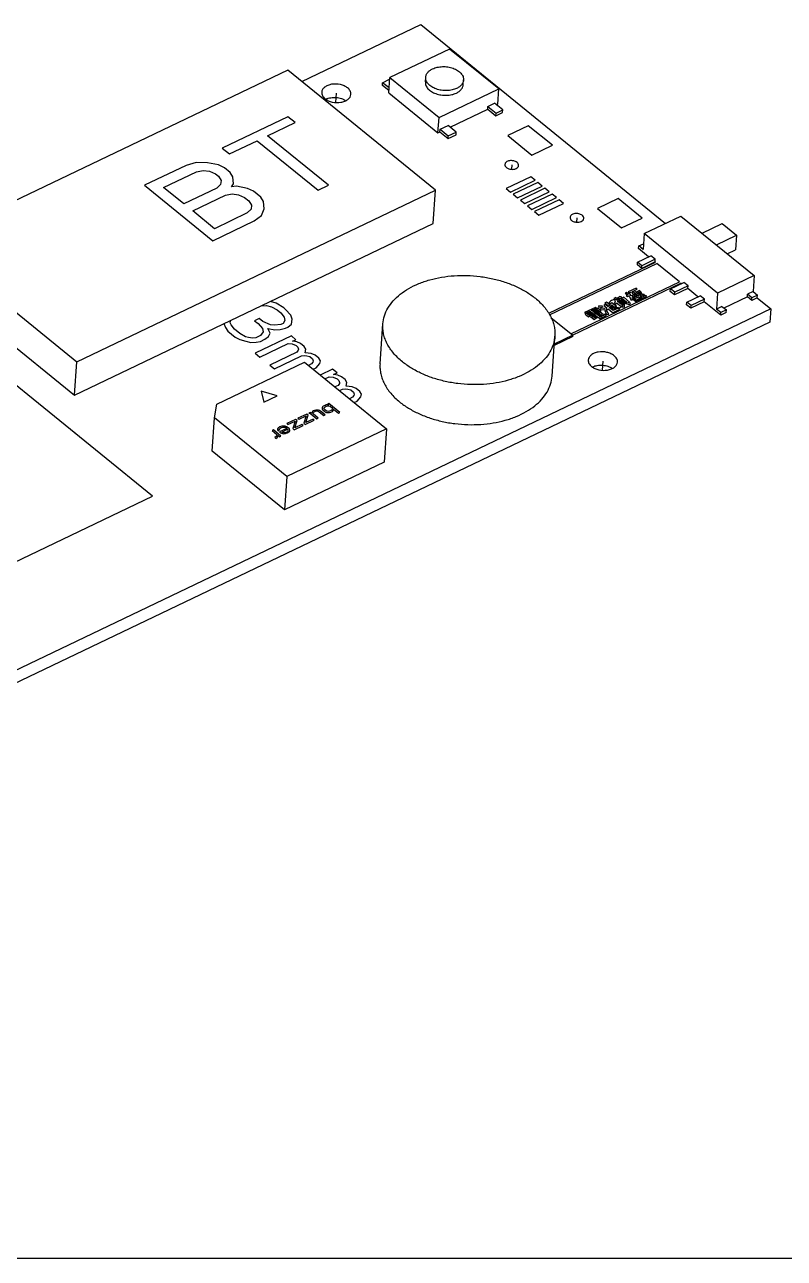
# Model space of a CAD drawing. Header units: millimetres. Extents: x 0 to 297, y 0 to 210.
# Drawn here: x 35.9 to 66.8, y 0 to 50.1 of the extents above; entities that cross this region are included whole.
import ezdxf

# ---------------------------------------------------------------- set-up
doc = ezdxf.new("R2010")
doc.units = ezdxf.units.MM
doc.header["$LTSCALE"] = 16.335
doc.layers.get('0').update_dxf_attribs({"linetype": 'CONTINUOUS'})

msp = doc.modelspace()

# ---------------------------------------------------------------- linework, layer by layer
at = {"color": 7, "linetype": 'Continuous'}
for p, q in [((47.197, 47.766), (52.022, 50.075)), ((52.022, 50.075), (61.961, 42.009)), ((53.192, 49.087), (50.764, 47.926)), ((55.192, 47.465), (53.192, 49.087)), ((46.627, 48.229), (32.059, 41.259)), ((52.625, 43.362), (46.627, 48.229)), ((50.468, 47.612), (50.476, 47.72)), ((50.727, 47.402), (50.468, 47.612)), ((50.476, 47.72), (50.76, 47.856)), ((50.735, 47.51), (50.476, 47.72)), ((50.72, 47.303), (50.764, 47.926)), ((50.764, 47.926), (52.764, 46.303)), ((52.21, 47.75), (52.224, 47.94)), ((53.746, 47.641), (53.76, 47.83)), ((50.72, 47.303), (52.719, 45.681)), ((52.764, 46.303), (55.192, 47.465)), ((55.147, 46.842), (55.192, 47.465)), ((53.213, 45.917), (54.743, 46.649)), ((54.743, 46.649), (54.75, 46.757)), ((54.743, 46.649), (55.076, 46.378)), ((54.75, 46.757), (55.02, 46.886)), ((54.75, 46.757), (55.084, 46.486)), ((55.353, 46.616), (55.02, 46.886)), ((55.084, 46.486), (55.353, 46.616)), ((55.101, 46.82), (55.147, 46.842)), ((55.346, 46.507), (55.353, 46.616)), ((52.719, 45.681), (52.764, 46.303)), ((55.076, 46.378), (55.346, 46.507)), ((55.076, 46.378), (55.084, 46.486)), ((52.719, 45.681), (52.8, 45.719)), ((52.8, 45.719), (52.808, 45.828)), ((52.8, 45.719), (53.134, 45.449)), ((52.808, 45.828), (53.132, 45.982)), ((52.808, 45.828), (53.141, 45.557)), ((53.465, 45.712), (53.132, 45.982)), ((53.134, 45.449), (53.457, 45.604)), ((53.141, 45.557), (53.465, 45.712)), ((53.457, 45.604), (53.465, 45.712)), ((53.134, 45.449), (53.141, 45.557)), ((38.057, 36.392), (52.625, 43.362)), ((52.529, 42.008), (52.625, 43.362)), ((61.099, 41.597), (62.583, 42.307)), ((62.583, 42.307), (65.56, 39.891)), ((37.961, 35.038), (52.529, 42.008)), ((61.099, 41.597), (61.053, 40.947)), ((64.076, 39.181), (61.099, 41.597)), ((63.446, 41.607), (64.264, 41.999)), ((64.264, 41.999), (64.842, 41.53)), ((32.059, 41.259), (38.057, 36.392)), ((60.868, 40.983), (60.875, 41.091)), ((60.875, 41.091), (61.07, 41.184)), ((61.053, 40.947), (60.875, 41.091)), ((64.023, 41.138), (64.842, 41.53)), ((64.842, 41.53), (64.8, 40.934)), ((60.824, 40.436), (61.364, 40.694)), ((61.275, 40.652), (60.868, 40.983)), ((61.542, 40.55), (61.364, 40.694)), ((64.469, 40.776), (64.8, 40.934)), ((57.223, 38.358), (61.55, 40.429)), ((57.255, 38.296), (61.61, 40.38)), ((60.817, 40.328), (60.824, 40.436)), ((60.994, 40.184), (60.817, 40.328)), ((61.002, 40.292), (60.824, 40.436)), ((61.534, 40.442), (60.994, 40.184)), ((60.994, 40.184), (61.002, 40.292)), ((61.542, 40.55), (61.002, 40.292)), ((61.534, 40.442), (61.542, 40.55)), ((61.55, 40.429), (61.534, 40.442)), ((62.528, 39.636), (61.61, 40.38)), ((31.963, 39.905), (37.961, 35.038)), ((58.121, 37.527), (62.528, 39.636)), ((58.181, 37.478), (62.588, 39.587)), ((62.157, 39.355), (62.697, 39.613)), ((62.608, 39.57), (62.588, 39.587)), ((62.875, 39.469), (62.697, 39.613)), ((65.56, 39.891), (64.076, 39.181)), ((65.56, 39.891), (65.514, 39.241)), ((62.15, 39.246), (62.157, 39.355)), ((62.327, 39.102), (62.15, 39.246)), ((62.335, 39.211), (62.157, 39.355)), ((62.867, 39.36), (62.327, 39.102)), ((62.327, 39.102), (62.335, 39.211)), ((62.875, 39.469), (62.335, 39.211)), ((62.824, 38.814), (63.363, 39.072)), ((62.867, 39.36), (62.875, 39.469)), ((63.274, 39.03), (62.867, 39.36)), ((63.541, 38.928), (63.363, 39.072)), ((64.076, 39.181), (64.03, 38.531)), ((65.285, 39.027), (65.292, 39.135)), ((65.514, 39.241), (65.292, 39.135)), ((65.47, 38.991), (65.292, 39.135)), ((65.691, 39.097), (65.47, 38.991)), ((65.514, 39.241), (65.691, 39.097)), ((65.684, 38.989), (65.691, 39.097)), ((62.816, 38.706), (62.824, 38.814)), ((62.994, 38.561), (62.816, 38.706)), ((63.001, 38.67), (62.824, 38.814)), ((63.533, 38.82), (62.994, 38.561)), ((62.994, 38.561), (63.001, 38.67)), ((63.541, 38.928), (63.001, 38.67)), ((63.533, 38.82), (63.541, 38.928)), ((64.2, 38.279), (63.533, 38.82)), ((64.251, 38.637), (64.03, 38.531)), ((64.251, 38.637), (64.429, 38.493)), ((65.285, 39.027), (64.332, 38.571)), ((65.462, 38.883), (65.285, 39.027)), ((65.462, 38.883), (65.47, 38.991)), ((65.684, 38.989), (65.462, 38.883)), ((65.684, 38.989), (66.239, 38.538)), ((66.239, 38.538), (20.916, 16.854)), ((57.305, 38.189), (58.197, 37.465)), ((64.207, 38.387), (64.03, 38.531)), ((64.2, 38.279), (64.207, 38.387)), ((64.421, 38.385), (64.2, 38.279)), ((64.429, 38.493), (64.207, 38.387)), ((64.421, 38.385), (64.429, 38.493)), ((66.239, 38.538), (66.2, 37.996)), ((66.2, 37.996), (20.878, 16.313)), ((50.37, 36.303), (50.486, 37.928)), ((57.352, 35.806), (57.468, 37.431)), ((58.193, 37.411), (57.441, 37.051)), ((58.197, 37.465), (57.445, 37.105)), ((58.193, 37.411), (58.197, 37.465)), ((37.961, 35.038), (38.057, 36.392)), ((43.74, 34.669), (47.301, 36.373)), ((47.301, 36.373), (50.633, 33.669)), ((43.654, 34.112), (43.74, 34.669)), ((43.557, 32.758), (43.654, 34.112)), ((46.586, 31.733), (43.654, 34.112)), ((50.633, 33.669), (46.586, 31.733)), ((50.633, 33.669), (50.536, 32.315)), ((46.49, 30.379), (43.557, 32.758)), ((50.536, 32.315), (46.49, 30.379)), ((46.586, 31.733), (46.49, 30.379)), ((0, 0), (297, 0))]:
    msp.add_line(p, q, dxfattribs=at)
at = {"color": 40, "linetype": 'Continuous'}
for p, q in [((48.594, 47.288), (48.567, 46.918)), ((46.63, 46.34), (43.965, 45.065)), ((45.803, 45.564), (46.925, 46.101)), ((46.925, 46.101), (46.63, 46.34)), ((56.388, 45.974), (55.552, 45.574)), ((55.552, 45.574), (56.529, 44.781)), ((57.366, 45.181), (56.388, 45.974)), ((44.26, 44.826), (45.382, 45.363)), ((45.382, 45.363), (47.859, 43.352)), ((48.28, 43.554), (45.803, 45.564)), ((56.529, 44.781), (57.366, 45.181)), ((43.965, 45.065), (44.26, 44.826)), ((42.492, 44.36), (40.808, 43.555)), ((41.583, 43.469), (42.916, 44.107)), ((42.902, 44.48), (42.492, 44.36)), ((43.359, 44.471), (42.902, 44.48)), ((42.916, 44.107), (43.185, 44.159)), ((43.185, 44.159), (43.444, 44.131)), ((43.805, 44.38), (43.359, 44.471)), ((43.444, 44.131), (43.691, 44.021)), ((44.053, 44.27), (43.805, 44.38)), ((44.288, 44.078), (44.053, 44.27)), ((44.395, 43.901), (44.288, 44.078)), ((55.717, 44.379), (55.705, 44.204)), ((43.691, 44.021), (43.809, 43.925)), ((43.893, 43.585), (43.742, 43.436)), ((43.809, 43.925), (43.915, 43.748)), ((43.915, 43.748), (43.893, 43.585)), ((44.34, 43.494), (44.421, 43.609)), ((44.421, 43.609), (44.395, 43.901)), ((56.486, 43.901), (55.488, 43.423)), ((55.666, 43.279), (56.664, 43.757)), ((56.775, 43.667), (55.777, 43.189)), ((56.664, 43.757), (56.486, 43.901)), ((56.953, 43.522), (56.775, 43.667)), ((40.808, 43.555), (43.581, 41.305)), ((42.409, 42.799), (41.583, 43.469)), ((43.742, 43.436), (42.409, 42.799)), ((42.763, 42.512), (44.096, 43.149)), ((44.096, 43.149), (44.365, 43.202)), ((44.539, 43.513), (44.34, 43.494)), ((44.365, 43.202), (44.623, 43.173)), ((44.985, 43.423), (44.539, 43.513)), ((44.623, 43.173), (44.87, 43.063)), ((45.232, 43.313), (44.985, 43.423)), ((45.527, 43.073), (45.232, 43.313)), ((45.634, 42.896), (45.527, 43.073)), ((47.859, 43.352), (48.28, 43.554)), ((55.488, 43.423), (55.666, 43.279)), ((55.777, 43.189), (55.955, 43.045)), ((55.955, 43.045), (56.953, 43.522)), ((57.064, 43.432), (56.066, 42.955)), ((56.243, 42.811), (57.242, 43.288)), ((57.353, 43.198), (56.355, 42.72)), ((57.242, 43.288), (57.064, 43.432)), ((57.53, 43.054), (57.353, 43.198)), ((44.87, 43.063), (45.047, 42.92)), ((45.132, 42.58), (44.98, 42.431)), ((45.047, 42.92), (45.154, 42.743)), ((45.154, 42.743), (45.132, 42.58)), ((45.556, 42.326), (45.66, 42.604)), ((45.66, 42.604), (45.634, 42.896)), ((56.066, 42.955), (56.243, 42.811)), ((56.355, 42.72), (56.532, 42.576)), ((56.532, 42.576), (57.53, 43.054)), ((57.641, 42.964), (56.643, 42.486)), ((56.821, 42.342), (57.819, 42.819)), ((57.819, 42.819), (57.641, 42.964)), ((60.031, 43.018), (59.195, 42.618)), ((59.195, 42.618), (60.173, 41.825)), ((61.009, 42.225), (60.031, 43.018)), ((43.648, 41.794), (42.763, 42.512)), ((43.581, 41.305), (45.264, 42.111)), ((44.98, 42.431), (43.648, 41.794)), ((45.264, 42.111), (45.556, 42.326)), ((56.643, 42.486), (56.821, 42.342)), ((58.362, 42.233), (58.349, 42.058)), ((60.173, 41.825), (61.009, 42.225)), ((60.378, 39.203), (60.327, 39.178)), ((60.327, 39.178), (60.412, 39.11)), ((60.412, 39.11), (60.36, 39.085)), ((60.36, 39.085), (60.41, 39.045)), ((60.463, 39.134), (60.378, 39.203)), ((60.41, 39.045), (60.461, 39.069)), ((60.762, 39.377), (60.445, 39.226)), ((60.445, 39.226), (60.495, 39.186)), ((60.461, 39.069), (60.503, 39.035)), ((60.506, 39.155), (60.463, 39.134)), ((60.495, 39.186), (60.58, 39.227)), ((60.555, 39.115), (60.506, 39.155)), ((60.512, 39.094), (60.555, 39.115)), ((60.534, 39.077), (60.512, 39.094)), ((60.627, 39.067), (60.534, 39.077)), ((60.58, 39.227), (60.621, 39.183)), ((60.621, 39.183), (60.604, 39.174)), ((60.604, 39.174), (60.654, 39.134)), ((60.733, 39.136), (60.613, 39.079)), ((60.613, 39.079), (60.627, 39.067)), ((60.623, 39.247), (60.812, 39.337)), ((60.671, 39.197), (60.623, 39.247)), ((60.654, 39.134), (60.731, 39.171)), ((60.74, 39.23), (60.671, 39.197)), ((60.691, 39.07), (60.726, 39.087)), ((60.748, 39.025), (60.691, 39.07)), ((60.726, 39.087), (60.782, 39.041)), ((60.731, 39.171), (60.879, 39.051)), ((60.853, 39.039), (60.733, 39.136)), ((60.93, 39.076), (60.74, 39.23)), ((60.812, 39.337), (60.762, 39.377)), ((60.898, 39.278), (60.769, 39.217)), ((60.769, 39.217), (60.812, 39.183)), ((61.153, 39.082), (60.794, 38.91)), ((60.812, 39.183), (60.82, 39.187)), ((60.82, 39.187), (60.878, 39.151)), ((60.855, 39.203), (60.906, 39.228)), ((60.876, 39.186), (60.855, 39.203)), ((60.928, 39.166), (60.876, 39.186)), ((60.878, 39.151), (60.915, 39.132)), ((60.94, 39.244), (60.898, 39.278)), ((60.906, 39.228), (60.926, 39.201)), ((60.915, 39.132), (60.96, 39.117)), ((60.926, 39.201), (60.952, 39.168)), ((60.949, 39.148), (60.928, 39.166)), ((60.939, 39.08), (60.93, 39.076)), ((60.95, 39.103), (60.939, 39.08)), ((60.967, 39.211), (60.94, 39.244)), ((60.952, 39.168), (60.949, 39.148)), ((60.96, 39.117), (60.95, 39.103)), ((60.988, 39.194), (60.967, 39.211)), ((60.972, 39.041), (60.991, 39.059)), ((61.01, 39.132), (60.988, 39.194)), ((60.991, 39.059), (60.996, 39.089)), ((60.996, 39.089), (61.006, 39.103)), ((61.006, 39.103), (61.044, 39.094)), ((61.057, 39.127), (61.01, 39.132)), ((61.044, 39.094), (61.075, 39.09)), ((61.097, 39.128), (61.057, 39.127)), ((61.075, 39.09), (61.108, 39.097)), ((61.108, 39.097), (61.097, 39.128)), ((61.196, 39.048), (61.153, 39.082)), ((45.549, 38.668), (45.761, 38.674)), ((45.761, 38.674), (45.964, 38.628)), ((46.156, 38.768), (45.916, 38.844)), ((45.964, 38.628), (46.195, 38.5)), ((46.461, 38.579), (46.156, 38.768)), ((46.535, 38.519), (46.461, 38.579)), ((59.12, 38.6), (58.674, 38.387)), ((58.958, 38.478), (59.155, 38.572)), ((59.21, 38.571), (58.979, 38.46)), ((59.155, 38.572), (59.12, 38.6)), ((59.344, 38.462), (59.21, 38.571)), ((59.257, 38.666), (59.242, 38.623)), ((59.242, 38.623), (59.39, 38.602)), ((59.396, 38.642), (59.257, 38.666)), ((59.337, 38.568), (59.313, 38.52)), ((59.477, 38.553), (59.337, 38.568)), ((59.39, 38.602), (59.396, 38.642)), ((59.526, 38.713), (59.457, 38.68)), ((59.457, 38.68), (59.577, 38.583)), ((59.565, 38.814), (59.496, 38.781)), ((59.496, 38.781), (59.644, 38.661)), ((59.631, 38.627), (59.526, 38.713)), ((59.577, 38.583), (59.538, 38.537)), ((59.692, 38.711), (59.565, 38.814)), ((59.644, 38.661), (59.631, 38.627)), ((59.681, 38.587), (59.701, 38.615)), ((59.829, 38.467), (59.681, 38.587)), ((59.721, 38.742), (59.692, 38.711)), ((59.701, 38.615), (59.849, 38.495)), ((59.782, 38.781), (59.713, 38.748)), ((59.713, 38.748), (59.721, 38.742)), ((59.748, 38.665), (59.777, 38.697)), ((59.917, 38.527), (59.748, 38.665)), ((59.777, 38.697), (59.876, 38.617)), ((59.965, 38.632), (59.782, 38.781)), ((59.876, 38.617), (59.841, 38.6)), ((59.841, 38.6), (59.916, 38.572)), ((59.942, 38.994), (59.865, 38.957)), ((59.865, 38.957), (59.891, 38.924)), ((59.909, 38.833), (59.883, 38.765)), ((59.883, 38.765), (59.934, 38.735)), ((59.891, 38.924), (59.902, 38.893)), ((59.902, 38.893), (59.906, 38.868)), ((59.906, 38.868), (59.909, 38.833)), ((59.916, 38.572), (59.951, 38.589)), ((59.934, 38.735), (59.954, 38.763)), ((59.935, 38.563), (59.947, 38.737)), ((59.953, 38.963), (59.942, 38.994)), ((59.951, 38.589), (59.971, 38.617)), ((60.073, 39.02), (59.953, 38.963)), ((59.954, 38.763), (59.965, 38.787)), ((59.965, 38.787), (60.142, 38.644)), ((59.971, 38.617), (59.965, 38.632)), ((60.039, 38.595), (59.965, 38.577)), ((59.965, 38.577), (59.977, 38.556)), ((59.969, 38.916), (60.081, 38.969)), ((59.979, 38.875), (59.969, 38.916)), ((60.073, 38.92), (59.979, 38.875)), ((60.006, 38.842), (60.228, 38.949)), ((60.041, 38.814), (60.006, 38.842)), ((60.066, 38.562), (60.039, 38.595)), ((60.264, 38.92), (60.041, 38.814)), ((60.08, 38.55), (60.066, 38.562)), ((60.069, 38.791), (60.292, 38.898)), ((60.104, 38.762), (60.069, 38.791)), ((60.076, 39.04), (60.073, 39.02)), ((60.081, 38.969), (60.073, 38.92)), ((60.169, 39.03), (60.076, 39.04)), ((60.327, 38.869), (60.104, 38.762)), ((60.133, 38.949), (60.169, 39.03)), ((60.262, 39.01), (60.133, 38.949)), ((60.133, 38.739), (60.355, 38.846)), ((60.168, 38.711), (60.133, 38.739)), ((60.142, 38.644), (60.21, 38.677)), ((60.391, 38.817), (60.168, 38.711)), ((60.21, 38.677), (60.201, 38.618)), ((60.201, 38.618), (60.296, 38.618)), ((60.222, 38.7), (60.393, 38.782)), ((60.294, 38.708), (60.222, 38.7)), ((60.228, 38.949), (60.264, 38.92)), ((60.501, 38.816), (60.262, 39.01)), ((60.292, 38.898), (60.327, 38.869)), ((60.296, 38.618), (60.294, 38.708)), ((60.355, 38.846), (60.391, 38.817)), ((60.393, 38.782), (60.371, 38.745)), ((60.371, 38.745), (60.51, 38.72)), ((60.441, 38.787), (60.501, 38.816)), ((60.542, 38.772), (60.441, 38.787)), ((60.503, 39.035), (60.555, 38.905)), ((60.51, 38.72), (60.542, 38.772)), ((60.555, 38.905), (60.626, 38.903)), ((60.59, 39.031), (60.644, 39.021)), ((60.802, 38.859), (60.59, 39.031)), ((60.602, 38.955), (60.75, 38.835)), ((60.626, 38.903), (60.602, 38.955)), ((60.644, 39.021), (60.656, 39.044)), ((60.656, 39.044), (60.747, 38.97)), ((60.747, 38.97), (60.85, 39.019)), ((60.782, 39.041), (60.748, 39.025)), ((60.75, 38.835), (60.802, 38.859)), ((60.794, 38.91), (60.836, 38.876)), ((60.836, 38.876), (61.196, 39.048)), ((60.85, 39.019), (60.895, 39.004)), ((60.879, 39.051), (60.853, 39.039)), ((60.895, 39.004), (60.955, 39.033)), ((60.95, 39.049), (60.972, 39.041)), ((60.955, 39.033), (60.95, 39.049)), ((44.291, 37.971), (44.309, 38.075)), ((45.46, 38.148), (45.276, 38.06)), ((45.276, 38.06), (45.424, 37.94)), ((45.608, 38.028), (45.46, 38.148)), ((46.195, 38.5), (46.343, 38.379)), ((46.343, 38.379), (46.482, 38.207)), ((46.501, 38.073), (46.438, 37.947)), ((46.482, 38.207), (46.501, 38.073)), ((46.749, 38.287), (46.535, 38.519)), ((46.805, 38.123), (46.749, 38.287)), ((46.769, 37.915), (46.805, 38.123)), ((58.674, 38.387), (58.709, 38.359)), ((58.919, 38.432), (58.696, 38.325)), ((58.696, 38.325), (58.83, 38.216)), ((58.709, 38.359), (58.898, 38.449)), ((58.792, 38.325), (58.954, 38.403)), ((58.89, 38.245), (58.792, 38.325)), ((58.83, 38.216), (58.89, 38.245)), ((58.95, 38.374), (58.838, 38.32)), ((58.838, 38.32), (58.867, 38.298)), ((58.867, 38.298), (58.978, 38.351)), ((58.999, 38.334), (58.888, 38.28)), ((58.888, 38.28), (58.916, 38.257)), ((58.898, 38.449), (58.919, 38.432)), ((59.297, 38.412), (58.911, 38.228)), ((58.911, 38.228), (59.06, 38.108)), ((58.916, 38.257), (59.027, 38.311)), ((58.978, 38.351), (58.95, 38.374)), ((58.954, 38.403), (59.053, 38.323)), ((58.979, 38.46), (58.958, 38.478)), ((59.027, 38.311), (58.999, 38.334)), ((59, 38.234), (59.111, 38.287)), ((59.021, 38.217), (59, 38.234)), ((59.014, 38.432), (59.194, 38.518)), ((59.113, 38.352), (59.014, 38.432)), ((59.132, 38.27), (59.021, 38.217)), ((59.053, 38.323), (59.113, 38.352)), ((59.056, 38.188), (59.167, 38.241)), ((59.077, 38.171), (59.056, 38.188)), ((59.06, 38.108), (59.119, 38.137)), ((59.19, 38.488), (59.061, 38.427)), ((59.061, 38.427), (59.089, 38.404)), ((59.189, 38.224), (59.077, 38.171)), ((59.089, 38.404), (59.218, 38.466)), ((59.239, 38.448), (59.11, 38.387)), ((59.11, 38.387), (59.139, 38.364)), ((59.111, 38.287), (59.132, 38.27)), ((59.112, 38.142), (59.224, 38.196)), ((59.119, 38.137), (59.112, 38.142)), ((59.139, 38.364), (59.267, 38.425)), ((59.167, 38.241), (59.189, 38.224)), ((59.171, 38.316), (59.274, 38.365)), ((59.192, 38.299), (59.171, 38.316)), ((59.218, 38.466), (59.19, 38.488)), ((59.295, 38.348), (59.192, 38.299)), ((59.194, 38.518), (59.293, 38.438)), ((59.224, 38.196), (59.287, 38.144)), ((59.227, 38.27), (59.33, 38.319)), ((59.248, 38.253), (59.227, 38.27)), ((59.267, 38.425), (59.239, 38.448)), ((59.351, 38.302), (59.248, 38.253)), ((59.274, 38.365), (59.295, 38.348)), ((59.284, 38.224), (59.386, 38.273)), ((59.312, 38.201), (59.284, 38.224)), ((59.287, 38.144), (59.311, 38.146)), ((59.293, 38.438), (59.344, 38.462)), ((59.445, 38.292), (59.297, 38.412)), ((59.311, 38.146), (59.543, 38.257)), ((59.475, 38.279), (59.312, 38.201)), ((59.313, 38.52), (59.47, 38.504)), ((59.33, 38.319), (59.351, 38.302)), ((59.386, 38.273), (59.394, 38.268)), ((59.394, 38.268), (59.445, 38.292)), ((59.47, 38.504), (59.477, 38.553)), ((59.513, 38.325), (59.471, 38.305)), ((59.471, 38.305), (59.476, 38.289)), ((59.476, 38.289), (59.475, 38.279)), ((59.57, 38.489), (59.496, 38.471)), ((59.496, 38.471), (59.567, 38.314)), ((59.546, 38.277), (59.513, 38.325)), ((59.538, 38.537), (59.613, 38.509)), ((59.543, 38.257), (59.553, 38.271)), ((59.553, 38.271), (59.546, 38.277)), ((59.567, 38.314), (59.664, 38.324)), ((59.664, 38.324), (59.57, 38.489)), ((59.613, 38.509), (59.633, 38.537)), ((59.633, 38.537), (59.789, 38.411)), ((59.789, 38.411), (59.818, 38.398)), ((59.818, 38.398), (59.834, 38.396)), ((59.983, 38.541), (59.829, 38.467)), ((59.834, 38.396), (60.082, 38.515)), ((59.849, 38.495), (59.917, 38.527)), ((59.977, 38.556), (59.983, 38.541)), ((60.092, 38.529), (60.08, 38.55)), ((60.082, 38.515), (60.092, 38.529)), ((44.034, 37.943), (44.09, 37.779)), ((44.09, 37.779), (44.192, 37.637)), ((44.192, 37.637), (44.488, 37.397)), ((44.319, 37.889), (44.291, 37.971)), ((44.459, 37.717), (44.319, 37.889)), ((44.681, 37.536), (44.459, 37.717)), ((45.424, 37.94), (45.601, 37.738)), ((45.62, 37.604), (45.51, 37.456)), ((45.601, 37.738), (45.62, 37.604)), ((45.922, 37.892), (45.608, 38.028)), ((45.812, 37.744), (46.098, 37.689)), ((45.906, 37.549), (45.812, 37.744)), ((46.088, 37.875), (45.922, 37.892)), ((46.346, 37.903), (46.088, 37.875)), ((46.098, 37.689), (46.31, 37.695)), ((46.31, 37.695), (46.531, 37.753)), ((46.438, 37.947), (46.346, 37.903)), ((46.531, 37.753), (46.623, 37.797)), ((46.623, 37.797), (46.769, 37.915)), ((44.488, 37.397), (44.682, 37.298)), ((44.912, 37.408), (44.681, 37.536)), ((44.682, 37.298), (44.922, 37.222)), ((45.032, 37.37), (44.912, 37.408)), ((44.922, 37.222), (45.125, 37.176)), ((45.198, 37.354), (45.032, 37.37)), ((45.125, 37.176), (45.337, 37.182)), ((45.327, 37.368), (45.198, 37.354)), ((46.772, 37.439), (45.303, 36.736)), ((45.51, 37.456), (45.327, 37.368)), ((45.337, 37.182), (45.512, 37.218)), ((45.488, 36.585), (46.636, 37.135)), ((45.512, 37.218), (45.695, 37.306)), ((45.695, 37.306), (45.842, 37.423)), ((45.842, 37.423), (45.906, 37.549)), ((46.636, 37.135), (46.802, 37.119)), ((46.957, 37.288), (46.772, 37.439)), ((46.802, 37.119), (46.959, 37.05)), ((46.82, 37.223), (46.957, 37.288)), ((46.985, 37.206), (46.82, 37.223)), ((47.142, 37.138), (46.985, 37.206)), ((47.291, 37.018), (47.142, 37.138)), ((41.128, 30.937), (33.753, 36.921)), ((45.303, 36.736), (45.488, 36.585)), ((46.997, 36.782), (45.895, 36.255)), ((46.08, 36.105), (47.182, 36.632)), ((46.959, 37.05), (47.033, 36.99)), ((47.052, 36.856), (46.997, 36.782)), ((47.033, 36.99), (47.061, 36.908)), ((47.061, 36.908), (47.052, 36.856)), ((47.182, 36.632), (47.311, 36.646)), ((47.356, 36.906), (47.291, 37.018)), ((47.311, 36.646), (47.394, 36.638)), ((47.329, 36.75), (47.356, 36.906)), ((47.578, 36.726), (47.329, 36.75)), ((47.394, 36.638), (47.514, 36.6)), ((47.514, 36.6), (47.625, 36.51)), ((47.735, 36.658), (47.578, 36.726)), ((47.883, 36.537), (47.735, 36.658)), ((45.895, 36.255), (46.08, 36.105)), ((47.59, 36.302), (47.463, 36.241)), ((47.644, 36.376), (47.59, 36.302)), ((47.625, 36.51), (47.653, 36.428)), ((47.653, 36.428), (47.644, 36.376)), ((47.648, 36.091), (47.775, 36.151)), ((47.775, 36.151), (47.93, 36.321)), ((47.948, 36.425), (47.883, 36.537)), ((47.93, 36.321), (47.948, 36.425)), ((48.438, 36.087), (47.944, 35.85)), ((48.623, 35.937), (48.438, 36.087)), ((59.415, 36.42), (59.389, 36.049)), ((48.13, 35.7), (48.302, 35.783)), ((48.302, 35.783), (48.468, 35.767)), ((48.468, 35.767), (48.625, 35.698)), ((48.486, 35.871), (48.623, 35.937)), ((48.652, 35.854), (48.486, 35.871)), ((48.625, 35.698), (48.699, 35.638)), ((48.809, 35.786), (48.652, 35.854)), ((48.699, 35.638), (48.727, 35.556)), ((48.727, 35.556), (48.718, 35.504)), ((48.957, 35.666), (48.809, 35.786)), ((49.022, 35.554), (48.957, 35.666)), ((48.995, 35.398), (49.022, 35.554)), ((46.191, 35.011), (45.537, 35.194)), ((45.537, 35.194), (45.652, 34.753)), ((48.663, 35.43), (48.537, 35.37)), ((48.718, 35.504), (48.663, 35.43)), ((48.722, 35.22), (48.848, 35.28)), ((48.848, 35.28), (48.977, 35.294)), ((48.977, 35.294), (49.06, 35.286)), ((49.244, 35.374), (48.995, 35.398)), ((49.06, 35.286), (49.18, 35.248)), ((49.18, 35.248), (49.291, 35.158)), ((49.401, 35.306), (49.244, 35.374)), ((49.291, 35.158), (49.319, 35.076)), ((49.319, 35.076), (49.311, 35.024)), ((49.549, 35.185), (49.401, 35.306)), ((49.614, 35.073), (49.549, 35.185)), ((49.596, 34.969), (49.614, 35.073)), ((45.652, 34.753), (46.191, 35.011)), ((48.032, 34.562), (48.017, 34.53)), ((48.067, 34.591), (48.032, 34.562)), ((48.135, 34.623), (48.067, 34.591)), ((48.102, 34.534), (48.137, 34.563)), ((48.189, 34.637), (48.135, 34.623)), ((48.137, 34.563), (48.182, 34.585)), ((48.182, 34.585), (48.237, 34.599)), ((48.221, 34.64), (48.189, 34.637)), ((48.263, 34.635), (48.221, 34.64)), ((48.292, 34.698), (48.236, 34.671)), ((48.236, 34.671), (48.293, 34.625)), ((48.237, 34.599), (48.289, 34.599)), ((48.293, 34.625), (48.263, 34.635)), ((48.289, 34.599), (48.34, 34.587)), ((48.737, 34.338), (48.292, 34.698)), ((48.34, 34.587), (48.435, 34.51)), ((49.256, 34.95), (49.129, 34.889)), ((49.311, 35.024), (49.256, 34.95)), ((49.314, 34.739), (49.441, 34.799)), ((49.441, 34.799), (49.596, 34.969)), ((46.943, 34.053), (46.584, 33.881)), ((47, 34.007), (46.943, 34.053)), ((47.393, 34.268), (47.033, 34.096)), ((47.033, 34.096), (47.081, 34.058)), ((47.081, 34.058), (47.373, 34.197)), ((47.373, 34.197), (47.279, 33.897)), ((47.356, 33.921), (47.45, 34.222)), ((47.648, 34.061), (47.356, 33.921)), ((47.45, 34.222), (47.393, 34.268)), ((47.539, 34.338), (47.483, 34.311)), ((47.483, 34.311), (47.513, 34.301)), ((47.513, 34.301), (47.562, 34.276)), ((47.609, 34.31), (47.539, 34.338)), ((47.562, 34.276), (47.808, 34.076)), ((47.614, 34.35), (47.609, 34.31)), ((47.627, 34.368), (47.614, 34.35)), ((47.663, 34.397), (47.627, 34.368)), ((47.696, 34.023), (47.648, 34.061)), ((47.65, 34.306), (47.665, 34.337)), ((47.656, 34.272), (47.65, 34.306)), ((47.864, 34.103), (47.656, 34.272)), ((47.708, 34.419), (47.663, 34.397)), ((47.665, 34.337), (47.701, 34.366)), ((47.701, 34.366), (47.746, 34.388)), ((47.762, 34.432), (47.708, 34.419)), ((47.746, 34.388), (47.809, 34.394)), ((47.815, 34.433), (47.762, 34.432)), ((47.808, 34.076), (47.864, 34.103)), ((47.809, 34.394), (47.86, 34.382)), ((47.877, 34.426), (47.815, 34.433)), ((47.86, 34.382), (47.9, 34.364)), ((47.907, 34.416), (47.877, 34.426)), ((47.9, 34.364), (48.089, 34.211)), ((47.956, 34.391), (47.907, 34.416)), ((48.145, 34.238), (47.956, 34.391)), ((48.017, 34.53), (48.019, 34.47)), ((48.019, 34.47), (48.046, 34.434)), ((48.046, 34.434), (48.122, 34.373)), ((48.087, 34.502), (48.102, 34.534)), ((48.112, 34.453), (48.087, 34.502)), ((48.089, 34.211), (48.145, 34.238)), ((48.168, 34.407), (48.112, 34.453)), ((48.122, 34.373), (48.171, 34.347)), ((48.208, 34.39), (48.168, 34.407)), ((48.171, 34.347), (48.201, 34.338)), ((48.201, 34.338), (48.263, 34.331)), ((48.259, 34.377), (48.208, 34.39)), ((48.323, 34.384), (48.259, 34.377)), ((48.263, 34.331), (48.316, 34.331)), ((48.316, 34.331), (48.37, 34.345)), ((48.39, 34.416), (48.323, 34.384)), ((48.37, 34.345), (48.437, 34.378)), ((48.426, 34.445), (48.39, 34.416)), ((48.44, 34.477), (48.426, 34.445)), ((48.435, 34.51), (48.44, 34.477)), ((48.437, 34.378), (48.473, 34.407)), ((48.473, 34.407), (48.486, 34.425)), ((48.482, 34.472), (48.68, 34.311)), ((48.49, 34.451), (48.482, 34.472)), ((48.486, 34.425), (48.49, 34.451)), ((48.68, 34.311), (48.737, 34.338)), ((46.044, 33.623), (45.988, 33.596)), ((45.988, 33.596), (46.177, 33.442)), ((46.347, 33.377), (46.044, 33.623)), ((46.207, 33.664), (46.202, 33.625)), ((46.202, 33.625), (46.229, 33.589)), ((46.233, 33.701), (46.207, 33.664)), ((46.229, 33.589), (46.285, 33.616)), ((46.303, 33.746), (46.233, 33.701)), ((46.268, 33.644), (46.282, 33.676)), ((46.285, 33.616), (46.268, 33.644)), ((46.282, 33.676), (46.352, 33.721)), ((46.589, 33.688), (46.285, 33.543)), ((46.38, 33.771), (46.303, 33.746)), ((46.352, 33.721), (46.406, 33.735)), ((46.379, 33.539), (46.615, 33.652)), ((46.423, 33.779), (46.38, 33.771)), ((46.406, 33.735), (46.438, 33.738)), ((46.475, 33.78), (46.423, 33.779)), ((46.438, 33.738), (46.5, 33.731)), ((46.517, 33.776), (46.475, 33.78)), ((46.5, 33.731), (46.53, 33.721)), ((46.577, 33.756), (46.517, 33.776)), ((46.53, 33.721), (46.57, 33.704)), ((46.57, 33.704), (46.589, 33.688)), ((46.645, 33.715), (46.577, 33.756)), ((46.614, 33.566), (46.579, 33.537)), ((46.584, 33.881), (46.631, 33.843)), ((46.627, 33.585), (46.614, 33.566)), ((46.615, 33.652), (46.625, 33.644)), ((46.625, 33.644), (46.632, 33.624)), ((46.632, 33.624), (46.627, 33.585)), ((46.631, 33.843), (46.923, 33.982)), ((46.69, 33.664), (46.645, 33.715)), ((46.663, 33.541), (46.687, 33.565)), ((46.687, 33.565), (46.702, 33.596)), ((46.706, 33.622), (46.69, 33.664)), ((46.702, 33.596), (46.706, 33.622)), ((46.923, 33.982), (46.829, 33.681)), ((46.829, 33.681), (46.886, 33.635)), ((46.886, 33.635), (47.246, 33.807)), ((46.906, 33.706), (47, 34.007)), ((47.199, 33.846), (46.906, 33.706)), ((47.246, 33.807), (47.199, 33.846)), ((47.279, 33.897), (47.336, 33.851)), ((47.336, 33.851), (47.696, 34.023)), ((46.155, 33.359), (46.097, 33.319)), ((46.097, 33.319), (46.144, 33.28)), ((46.144, 33.28), (46.191, 33.315)), ((46.181, 33.396), (46.155, 33.359)), ((46.177, 33.442), (46.181, 33.396)), ((46.191, 33.315), (46.215, 33.339)), ((46.215, 33.339), (46.23, 33.37)), ((46.23, 33.37), (46.234, 33.396)), ((46.234, 33.396), (46.29, 33.35)), ((46.285, 33.543), (46.323, 33.512)), ((46.29, 33.35), (46.347, 33.377)), ((46.323, 33.512), (46.372, 33.487)), ((46.372, 33.487), (46.444, 33.472)), ((46.398, 33.524), (46.379, 33.539)), ((46.449, 33.512), (46.398, 33.524)), ((46.444, 33.472), (46.528, 33.476)), ((46.502, 33.512), (46.449, 33.512)), ((46.579, 33.537), (46.502, 33.512)), ((46.528, 33.476), (46.605, 33.501)), ((46.605, 33.501), (46.663, 33.541)), ((17.495, 19.63), (41.128, 30.937))]:
    msp.add_line(p, q, dxfattribs=at)
at = {"color": 7, "linetype": 'Continuous'}
for centre, radius, start, end in [((48.426, 46.534), 0.576, 115.763, 116.534), ((59.808, 38.757), 0.142, 205.014, 207.4849), ((59.819, 38.763), 0.154, 207.5439, 213.8186), ((59.886, 38.824), 0.245, 230.7413, 232.8508), ((59.965, 38.998), 0.438, 262.1802, 263.8195), ((59.966, 39.002), 0.442, 263.8248, 268.1102), ((59.966, 39.002), 0.442, 268.1061, 269.469), ((59.971, 38.948), 0.388, 278.4028, 281.4509), ((59.974, 38.934), 0.374, 281.451, 283.9943), ((60.115, 38.725), 0.111, 351.2942, 355.9152), ((59.247, 35.665), 0.576, 115.763, 116.534)]:
    msp.add_arc(centre, radius, start, end, dxfattribs=at)
for points, knots in [([(52.224, 47.94), (52.225, 47.957), (52.23, 47.991), (52.246, 48.04), (52.271, 48.088), (52.315, 48.15), (52.391, 48.22), (52.463, 48.263), (52.503, 48.282)], [0, 0, 0, 0, 0.110219, 0.222221, 0.337636, 0.457815, 0.715612, 1, 1, 1, 1]), ([(52.503, 48.282), (52.563, 48.31), (52.661, 48.342), (52.797, 48.366), (52.942, 48.377), (53.125, 48.365), (53.301, 48.322), (53.43, 48.268), (53.516, 48.221), (53.592, 48.166), (53.655, 48.106), (53.705, 48.041), (53.74, 47.972), (53.759, 47.902), (53.761, 47.854), (53.76, 47.83)], [0, 0, 0, 0, 0.130044, 0.199345, 0.270471, 0.414611, 0.555537, 0.622799, 0.686965, 0.747559, 0.804344, 0.857375, 0.907068, 0.954223, 1, 1, 1, 1]), ([(49.052, 47.508), (49.012, 47.54), (48.917, 47.596), (48.701, 47.667), (48.465, 47.675), (48.25, 47.617), (48.12, 47.545), (48.03, 47.449), (48.003, 47.369), (48, 47.331)], [0, 0, 0, 0, 0.126069, 0.264563, 0.550441, 0.68413, 0.803447, 0.907107, 1, 1, 1, 1]), ([(52.21, 47.75), (52.208, 47.727), (52.211, 47.679), (52.23, 47.608), (52.265, 47.539), (52.315, 47.474), (52.378, 47.414), (52.454, 47.36), (52.54, 47.312), (52.669, 47.259), (52.845, 47.215), (53.027, 47.204), (53.173, 47.215), (53.309, 47.238), (53.407, 47.27), (53.467, 47.299)], [0, 0, 0, 0, 0.045778, 0.092934, 0.142627, 0.195659, 0.252444, 0.313038, 0.377203, 0.444465, 0.585389, 0.729527, 0.800653, 0.869954, 1, 1, 1, 1]), ([(53.48, 47.488), (53.42, 47.46), (53.323, 47.428), (53.186, 47.404), (53.041, 47.393), (52.858, 47.405), (52.682, 47.448), (52.553, 47.502), (52.467, 47.549), (52.392, 47.604), (52.328, 47.664), (52.279, 47.729), (52.244, 47.798), (52.224, 47.868), (52.222, 47.916), (52.224, 47.94)], [0, 0, 0, 0, 0.130044, 0.199345, 0.270471, 0.414611, 0.555537, 0.622799, 0.686965, 0.747559, 0.804344, 0.857375, 0.907068, 0.954223, 1, 1, 1, 1]), ([(53.467, 47.299), (53.506, 47.318), (53.579, 47.36), (53.654, 47.43), (53.699, 47.492), (53.723, 47.54), (53.74, 47.59), (53.745, 47.624), (53.746, 47.641)], [0, 0, 0, 0, 0.284385, 0.542181, 0.662361, 0.777776, 0.88978, 1, 1, 1, 1]), ([(53.76, 47.83), (53.758, 47.813), (53.753, 47.779), (53.737, 47.73), (53.712, 47.682), (53.668, 47.62), (53.592, 47.55), (53.52, 47.507), (53.48, 47.488)], [0, 0, 0, 0, 0.110219, 0.222221, 0.337636, 0.457815, 0.715612, 1, 1, 1, 1]), ([(48, 47.331), (47.999, 47.308), (48.002, 47.26), (48.038, 47.164), (48.093, 47.103), (48.135, 47.069)], [0, 0, 0, 0, 0.227177, 0.465256, 1, 1, 1, 1]), ([(48.135, 47.069), (48.175, 47.036), (48.27, 46.98), (48.486, 46.91), (48.722, 46.902), (48.937, 46.96), (49.067, 47.032), (49.158, 47.128), (49.184, 47.208), (49.187, 47.246)], [0, 0, 0, 0, 0.126069, 0.264563, 0.550441, 0.68413, 0.803447, 0.907107, 1, 1, 1, 1]), ([(48.176, 47.052), (48.236, 47.082), (48.373, 47.121), (48.588, 47.129), (48.799, 47.088), (48.928, 47.028), (48.983, 46.989)], [0, 0, 0, 0, 0.240418, 0.501027, 0.761015, 1, 1, 1, 1]), ([(49.187, 47.246), (49.189, 47.269), (49.185, 47.317), (49.149, 47.413), (49.095, 47.474), (49.052, 47.508)], [0, 0, 0, 0, 0.227177, 0.465256, 1, 1, 1, 1]), ([(55.438, 44.399), (55.436, 44.377), (55.448, 44.328), (55.482, 44.292), (55.501, 44.276)], [0, 0, 0, 0, 0.463019, 1, 1, 1, 1]), ([(55.933, 44.482), (55.894, 44.514), (55.792, 44.556), (55.657, 44.561), (55.556, 44.534), (55.495, 44.5), (55.452, 44.454), (55.439, 44.417), (55.438, 44.399)], [0, 0, 0, 0, 0.263313, 0.549611, 0.683543, 0.803083, 0.906946, 1, 1, 1, 1]), ([(55.501, 44.276), (55.513, 44.267), (55.566, 44.231), (55.628, 44.212), (55.677, 44.206)], [0, 0, 0, 0, 0.229834, 1, 1, 1, 1]), ([(55.677, 44.206), (55.715, 44.2), (55.79, 44.2), (55.892, 44.227), (55.97, 44.28), (55.995, 44.334), (55.996, 44.359)], [0, 0, 0, 0, 0.297691, 0.572881, 0.805382, 1, 1, 1, 1]), ([(55.996, 44.359), (55.998, 44.381), (55.986, 44.43), (55.953, 44.466), (55.933, 44.482)], [0, 0, 0, 0, 0.463019, 1, 1, 1, 1]), ([(58.082, 42.253), (58.081, 42.231), (58.093, 42.182), (58.126, 42.146), (58.146, 42.13)], [0, 0, 0, 0, 0.463019, 1, 1, 1, 1]), ([(58.578, 42.336), (58.538, 42.368), (58.436, 42.41), (58.302, 42.415), (58.2, 42.388), (58.139, 42.354), (58.096, 42.309), (58.084, 42.271), (58.082, 42.253)], [0, 0, 0, 0, 0.263313, 0.549611, 0.683543, 0.803083, 0.906946, 1, 1, 1, 1]), ([(58.146, 42.13), (58.157, 42.121), (58.21, 42.085), (58.273, 42.066), (58.321, 42.06)], [0, 0, 0, 0, 0.229834, 1, 1, 1, 1]), ([(58.321, 42.06), (58.36, 42.055), (58.435, 42.054), (58.537, 42.081), (58.614, 42.134), (58.639, 42.188), (58.641, 42.213)], [0, 0, 0, 0, 0.297691, 0.572881, 0.805382, 1, 1, 1, 1]), ([(58.641, 42.213), (58.643, 42.235), (58.631, 42.284), (58.597, 42.32), (58.578, 42.336)], [0, 0, 0, 0, 0.463019, 1, 1, 1, 1]), ([(50.486, 37.928), (50.494, 38.039), (50.537, 38.263), (50.682, 38.582), (50.901, 38.879), (51.189, 39.147), (51.539, 39.38), (51.943, 39.575), (52.391, 39.728), (52.875, 39.835), (53.383, 39.893), (53.905, 39.902), (54.428, 39.862), (54.941, 39.773), (55.432, 39.637), (55.892, 39.458), (56.308, 39.239), (56.56, 39.064), (56.675, 38.97)], [0, 0, 0, 0, 0.045836, 0.093174, 0.143255, 0.196908, 0.25452, 0.316084, 0.381269, 0.449495, 0.52, 0.591895, 0.66422, 0.735994, 0.806262, 0.874149, 0.938914, 1, 1, 1, 1]), ([(56.675, 38.97), (56.805, 38.865), (57.038, 38.641), (57.263, 38.314), (57.383, 38.043), (57.442, 37.84), (57.473, 37.635), (57.473, 37.498), (57.468, 37.431)], [0, 0, 0, 0, 0.279322, 0.5354, 0.656162, 0.77306, 0.887234, 1, 1, 1, 1]), ([(59.668, 38.757), (59.667, 38.752), (59.667, 38.732), (59.673, 38.711), (59.679, 38.697)], [0, 0, 0, 0, 0.244715, 1, 1, 1, 1]), ([(59.769, 38.881), (59.742, 38.868), (59.694, 38.836), (59.67, 38.782), (59.668, 38.757)], [0, 0, 0, 0, 0.544507, 1, 1, 1, 1]), ([(59.691, 38.677), (59.693, 38.674), (59.705, 38.658), (59.719, 38.644), (59.73, 38.634)], [0, 0, 0, 0, 0.238311, 1, 1, 1, 1]), ([(59.738, 38.629), (59.743, 38.625), (59.767, 38.608), (59.794, 38.595), (59.814, 38.587)], [0, 0, 0, 0, 0.23814, 1, 1, 1, 1]), ([(60.226, 38.717), (60.227, 38.734), (60.221, 38.771), (60.189, 38.821), (60.137, 38.862), (60.047, 38.904), (59.919, 38.923), (59.814, 38.903), (59.769, 38.881)], [0, 0, 0, 0, 0.09275, 0.195476, 0.313049, 0.444821, 0.729855, 1, 1, 1, 1]), ([(59.814, 38.587), (59.822, 38.584), (59.851, 38.574), (59.882, 38.567), (59.906, 38.564)], [0, 0, 0, 0, 0.244341, 1, 1, 1, 1]), ([(60.064, 38.571), (60.069, 38.573), (60.09, 38.578), (60.11, 38.586), (60.125, 38.593)], [0, 0, 0, 0, 0.259034, 1, 1, 1, 1]), ([(60.125, 38.593), (60.132, 38.596), (60.157, 38.61), (60.18, 38.628), (60.194, 38.644)], [0, 0, 0, 0, 0.266851, 1, 1, 1, 1]), ([(60.194, 38.644), (60.198, 38.649), (60.213, 38.668), (60.223, 38.691), (60.225, 38.708)], [0, 0, 0, 0, 0.264568, 1, 1, 1, 1]), ([(51.279, 36.389), (51.149, 36.494), (50.916, 36.718), (50.691, 37.045), (50.571, 37.316), (50.511, 37.52), (50.481, 37.724), (50.481, 37.861), (50.486, 37.928)], [0, 0, 0, 0, 0.279322, 0.5354, 0.656162, 0.77306, 0.887234, 1, 1, 1, 1]), ([(57.468, 37.431), (57.46, 37.32), (57.417, 37.096), (57.272, 36.777), (57.053, 36.48), (56.765, 36.213), (56.415, 35.979), (56.011, 35.784), (55.563, 35.631), (55.079, 35.525), (54.57, 35.466), (54.049, 35.457), (53.526, 35.497), (53.013, 35.586), (52.521, 35.722), (52.062, 35.901), (51.645, 36.12), (51.394, 36.296), (51.279, 36.389)], [0, 0, 0, 0, 0.045836, 0.093174, 0.143255, 0.196908, 0.25452, 0.316084, 0.381269, 0.449495, 0.52, 0.591895, 0.66422, 0.735994, 0.806262, 0.874149, 0.938914, 1, 1, 1, 1]), ([(59.874, 36.639), (59.834, 36.672), (59.739, 36.728), (59.523, 36.798), (59.287, 36.806), (59.072, 36.748), (58.942, 36.676), (58.851, 36.58), (58.824, 36.5), (58.822, 36.462)], [0, 0, 0, 0, 0.126069, 0.264563, 0.550441, 0.68413, 0.803447, 0.907107, 1, 1, 1, 1]), ([(60.009, 36.377), (60.01, 36.4), (60.007, 36.448), (59.971, 36.544), (59.916, 36.605), (59.874, 36.639)], [0, 0, 0, 0, 0.227177, 0.465256, 1, 1, 1, 1]), ([(50.37, 36.303), (50.365, 36.236), (50.365, 36.099), (50.396, 35.895), (50.455, 35.692), (50.575, 35.42), (50.8, 35.093), (51.033, 34.869), (51.163, 34.764)], [0, 0, 0, 0, 0.112765, 0.226938, 0.343835, 0.464597, 0.720674, 1, 1, 1, 1]), ([(58.822, 36.462), (58.82, 36.439), (58.824, 36.391), (58.86, 36.295), (58.914, 36.234), (58.957, 36.2)], [0, 0, 0, 0, 0.227177, 0.465256, 1, 1, 1, 1]), ([(58.957, 36.2), (58.997, 36.168), (59.092, 36.111), (59.308, 36.041), (59.543, 36.033), (59.759, 36.091), (59.888, 36.163), (59.979, 36.259), (60.006, 36.339), (60.009, 36.377)], [0, 0, 0, 0, 0.126069, 0.264563, 0.550441, 0.68413, 0.803447, 0.907107, 1, 1, 1, 1]), ([(58.997, 36.183), (59.058, 36.213), (59.195, 36.253), (59.41, 36.26), (59.621, 36.22), (59.749, 36.159), (59.804, 36.121)], [0, 0, 0, 0, 0.240418, 0.501027, 0.761015, 1, 1, 1, 1]), ([(51.163, 34.764), (51.278, 34.671), (51.53, 34.495), (51.946, 34.276), (52.406, 34.097), (52.897, 33.961), (53.41, 33.872), (53.933, 33.832), (54.455, 33.841), (54.963, 33.9), (55.447, 34.006), (55.896, 34.159), (56.299, 34.354), (56.649, 34.588), (56.937, 34.855), (57.156, 35.152), (57.301, 35.471), (57.344, 35.695), (57.352, 35.806)], [0, 0, 0, 0, 0.061086, 0.12585, 0.193738, 0.264006, 0.335781, 0.408107, 0.480003, 0.550508, 0.618735, 0.68392, 0.745483, 0.803095, 0.856748, 0.906828, 0.954165, 1, 1, 1, 1])]:
    msp.add_open_spline(points, degree=3, knots=knots, dxfattribs=at)
msp.add_open_spline([(59.962, 38.56), (59.984, 38.56), (60.006, 38.561), (60.027, 38.564)], degree=3, dxfattribs=at)

doc.saveas('drawing.dxf')
